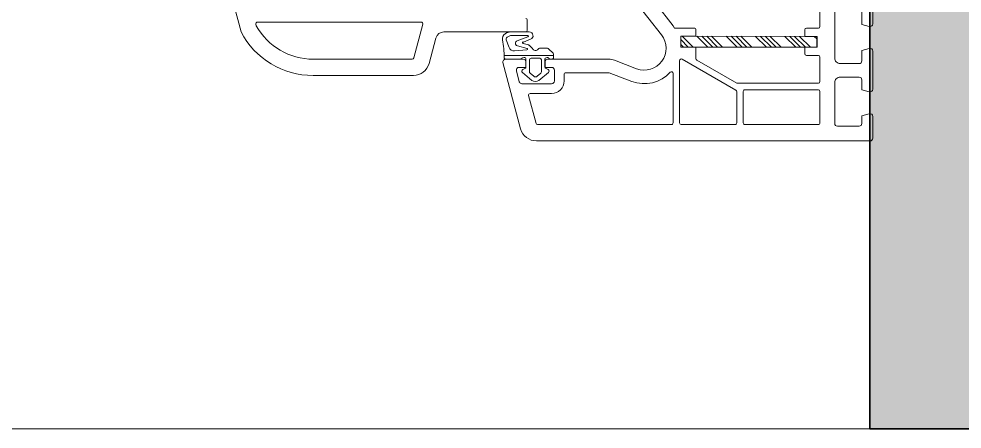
# Model space of a CAD drawing. Header units: millimetres. Extents: x 2258 to 5600, y 711 to 2563.
# Drawn here: x 3178.2 to 3184.9, y 2003.94 to 2006.85 of the extents above; entities that cross this region are included whole.
import ezdxf

# ---------------------------------------------------------------- set-up
doc = ezdxf.new("R2010")
doc.units = ezdxf.units.MM
for name, color, linetype, lineweight in [('PQI-A-IN-FURN', 39, 'Continuous', 13), ('PQI-A-WIN', 140, 'Continuous', 13), ('PQI-ST-COLM', 34, 'Continuous', 40)]:
    doc.layers.add(name, color=color, linetype=linetype, lineweight=lineweight)

# ---------------------------------------------------------------- blocks, each defined once
blk = doc.blocks.new('*X45')
for p, q in [((10.30352451880753, 18.73912722821214), (10.76437846124361, 19.19998117064821)), ((11.45845213388517, 17.19998117064824), (13.45845213388514, 19.19998117064821)), ((12.35647813388513, 17.19998117064824), (14.3564781338851, 19.19998117064821)), ((13.2545041338852, 17.19998117064824), (15.25450413388518, 19.19998117064821)), ((14.15253213388516, 17.19998117064824), (16.15253213388513, 19.19998117064821)), ((16.84660580652664, 17.19998117064821), (18.84660580652661, 19.19998117064818)), ((17.74463180652659, 17.19998117064821), (19.74463180652657, 19.19998117064818)), ((18.64265780652667, 17.19998117064821), (20.64265780652664, 19.19998117064818)), ((19.54068580652662, 17.19998117064821), (21.5406858065266, 19.19998117064818)), ((22.23475947916816, 17.19998117064824), (24.23475947916813, 19.19998117064821)), ((23.13278547916812, 17.19998117064824), (25.13278547916809, 19.19998117064821)), ((24.03081147916819, 17.19998117064824), (26.03081147916816, 19.19998117064821)), ((24.92883947916815, 17.19998117064824), (26.92883947916812, 19.19998117064821)), ((27.62291315180963, 17.19998117064824), (29.6229131518096, 19.19998117064824)), ((28.52093915180957, 17.19998117064824), (30.52093915180956, 19.19998117064824)), ((29.41896515180967, 17.19998117064824), (31.41896515180963, 19.19998117064824)), ((30.31699315180961, 17.19998117064824), (32.31699315180958, 19.19998117064824)), ((33.01106682445115, 17.19998117064824), (35.01106682445112, 19.19998117064821)), ((33.90909282445111, 17.19998117064824), (35.30352356513325, 18.59441191133038)), ((34.80711882445118, 17.19998117064824), (35.30352356513322, 17.69638591133028))]:
    blk.add_line(p, q)
blk = doc.blocks.new('PRJ_INSERT_54_593613279164', base_point=(8.881784197001252e-15, -8.881784197001252e-16))
blk.add_line((4.008078502913222, 0.7015572627653923), (-5.082137145999006, 0.7015447420383105))
for points in [[(0.5980307430605163, -1.917579487461598), (0.106253688504518, -1.656625322945092, -0.2775501483931128), (-2.532696274926138e-16, -1.479957190332014), (-2.237793284010081e-16, 0, -0.4537526242641983), (0.3398076201840396, 0.2973471933200025), (0.6100213742227064, 0.2611720864720999), (1.042437829558313, 0.01149901148442201), (3.710274358402264, 0.01134541035774284, 0.4227629273518251), (4.010165112804111, 0.320057176709134, -0.05483647592727152), (4.303823118820558, 3.532424224166802, 0.3319211071679828), (3.845955810543964, 4.662804514641348, 0.1614346972429613), (2.779686889645514, 5.001498133415765), (-0.6049490356474414, 5.001498133415764, 0.8315411525140167), (-0.8560362243681455, 3.648079783196039), (0.4316262817353702, 3.153275400871819, -1.190626430510805), (0.503488496439497, 2.88506940612011), (-0.4655004301875271, 2.625441762988365, 0.1296938749465612), (-0.5983473197203246, 2.549425338780541), (-1.20320037842088, 1.95383349108178, -0.6014879446624485), (-2.236571083833349, 1.864532395719669, 0.2544989197955225), (-2.488499425651866, 2.001640413975412), (-3.957449179689696, 2.001624018348985, 0.198909466611881), (-4.169577865607146, 1.913756052723636), (-4.99426918035497, 1.089064737975816, 0.1989123673796582), (-5.082137145999006, 0.8769327036198482), (-5.082137145999004, 0.3112281275693167, 0.4142135623730955), (-4.782330741885233, 0.01142172345554715), (-4.522599543124662, 0.01142172345554737), (-4.093796888527556, 0.2589747010733832, -0.1656801520669623), (-3.903966982709747, 0.2965060038818006), (-3.740147452957409, 0.2745578532527242, -0.375721369685827), (-3.479984788897567, -0.02278536033250411), (-3.479984788897565, -1.479957190332013, -0.2775501483931143), (-3.586238477402084, -1.65662532294509), (-4.078015531958083, -1.917579487461597, 0.5319777725554453), (-4.130232628896758, -2.412394783298078), (-2.393213548663189, -3.887433140998297, 0.363945910752088), (-1.107630052569438, -3.887433140998297), (0.6502478399991929, -2.41239478329808, 0.5319777725554476)], [(-0.2680883789091604, 4.378243357414789, 0.9999999999999986), (-0.3194380188017389, 4.087288767571038), (1.612600442385188, 3.38408464420482, -0.7332383087249624), (1.570990037036942, 2.431272729874328), (-0.191805890994261, 1.958971851091358, 0.9176289392038998), (-0.1904933190871827, 1.719282615234464), (2.094986877438495, 1.535178095573968, 0.3353238355422945), (3.116654357907246, 2.17539110826928), (3.622162780758808, 3.527220637077873, 0.3557455022548545), (3.436031043195058, 4.031149930478548), (2.96753527666759, 4.307800217017945, 0.1340649279655952), (2.713463470503881, 4.377261227260397)], [(-2.73261936180175, -2.558092156067455), (-2.061202087405254, -3.121408551459724, 0.3639549067525167), (-1.41847137451463, -3.121408551459724), (-0.7470235825400102, -2.558066551942032, 0.2217106168363309), (-0.6398458862333791, -2.328241489778695), (-0.6398458862333795, -0.1161137516550361, 0.4139911672486105), (-0.939864196780254, 0.1838740413137134), (-2.53980926513963, 0.1838740413137141, 0.4141569862246464), (-2.839797058108379, -0.1161137516550361), (-2.839797058108379, -2.328267093904119, 0.2217106168363308)]]:
    blk.add_lwpolyline(points, format="xyb", close=True)
blk = doc.blocks.new('w2')
at = {"ltscale": 1000}
for points in [[(-1700.000000000007, 16.53588867181679), (-1700.000000000015, 25.5003132999409, -0.4929517128660395), (-1699.370902064053, 25.98303540657798), (-1697.999999931359, 25.61570739741728), (-1697.999999931351, 23.30000305171416, 0.4143120868180035)], [(-1692.999992301964, 23.30039998669236), (-1692.99999230195, 31.7995654434344, 0.4143369658318687), (-1694.000413698297, 32.79998683925078), (-1697.499999931359, 32.79998683923623, 0.4144742986754296), (-1697.999999931359, 32.29998683925078), (-1697.999999931344, 30.38429260248085), (-1699.370865976249, 30.01695900122286, -0.4929654584300433), (-1700, 30.49968316454033), (-1700.000000000015, 37.50031398043211, -0.4929506969181903), (-1699.370888910591, 37.98303092847345), (-1697.999999931351, 37.61570644374297), (-1697.999999931359, 35.79998683925078, 0.414434189985133), (-1697.499999931351, 35.29998683923623), (-1694.000413698333, 35.29998683923623, 0.4143369660113899), (-1692.999992301964, 36.30040823562013), (-1692.999992301964, 43.79998731608794, 0.414098729429669), (-1693.499992301957, 44.29998731607338), (-1697.499999931351, 44.29998731607338, 0.4144742986754274), (-1697.999999931351, 43.79998731607338), (-1697.999999931351, 42.38427686686919), (-1699.370894417138, 42.0169509066618, -0.4929566355553249), (-1700.000000000007, 42.49967888073297), (-1700, 46.50043561836355, -0.4139490408238861), (-1699.50045141716, 46.99998422234785), (-1638.169678619401, 46.99998422234785, -0.3394264675312374), (-1635.271847656273, 44.77644300454995), (-1632.017086914078, 32.62939357751748, -0.4929616572134017), (-1632.499997070336, 31.9999842223624), (-1635.750373871408, 31.99998422234785, -0.4139952617277666), (-1636.250000885033, 32.49961548180727), (-1636.250000885033, 33.49998378749297), (-1634.972531250023, 33.49998378747841, 0.4932336255559439), (-1634.489621093773, 34.12939357753203), (-1635.025509765648, 36.12939357753203, 0.3395687924446906), (-1635.508419921898, 36.49998378749297), (-1640.97253506472, 36.49998378747841, 0.4141755960151686), (-1641.472535064713, 35.99998378749297), (-1641.472535064706, 33.99998378749297, 0.4141285049199961), (-1640.97253506472, 33.49998378747841), (-1639.750000885033, 33.49998378749297), (-1639.750000885033, 32.49998378749297, -0.414056115906826), (-1640.250000885033, 31.9999842223624), (-1651.449480825395, 31.9999842223624, -0.0909918661098243), (-1652.514627428347, 32.19544056011364), (-1656.579834869401, 33.73937892909453, 0.7590235082492592), (-1661.152092865013, 27.53735351558134), (-1656.135973421042, 21.11704777661362, -0.1673432765406308)], [(-1690.300041130089, 18.89999389644072), (-1690.300041130089, 25.99999999994179, -0.4141963976965044), (-1689.999992301964, 26.3000030516996), (-1687.800041130082, 26.30000305171416, 0.4140292785832155), (-1687.499992301964, 26.59999084468291), (-1687.499992301957, 27.80000305171416), (-1689.800041130089, 27.8000030516996), (-1689.800041130089, 29.8000030516996), (-1687.499992301957, 29.80000305171416), (-1687.499992301957, 30.99999904626748, 0.4139702998837983), (-1687.800041130075, 31.29998683925078), (-1689.999992301957, 31.29998683923623, -0.4142030266674119), (-1690.300041130089, 31.59998989100859), (-1690.300041130089, 36.09998989099404, -0.4142044984145784), (-1689.999992301957, 36.39999294275185), (-1674.999993255638, 36.39999294275185), (-1667.650017669694, 32.1564626693289, -0.2674938169305716), (-1667.499993255638, 31.89665126796172), (-1667.499993255631, 29.8000030516996), (-1664.697014740006, 29.8000030516996), (-1664.697014740006, 27.8000030516996), (-1667.499993255631, 27.8000030516996), (-1667.499993255631, 26.59999084466835, 0.4145345493896562), (-1667.200066497826, 26.3000030516996), (-1663.584404876718, 26.3000030516996), (-1663.279778411881, 25.87506103511259), (-1660.034295013436, 21.72108459468291, -0.354189481859604)], [(-1636.199948811933, 24.49998422234785, -0.4140409468384528), (-1636.499997640065, 24.79997201533115), (-1636.499997640065, 26.69998117059004, -0.4140448457666134), (-1636.199948811933, 26.9999842223624), (-1621.151006246029, 26.99998422234785, 0.3394437501624551), (-1619.70203163664, 28.11175532908237), (-1618.45215370696, 32.7764432010008, -0.3394672609067224), (-1615.554448628835, 34.99998422234785), (-1597.134154820844, 34.9999842223624, -0.2781724977727638), (-1583.867553019933, 26.99998422234785), (-1580.016967030286, 12.62939496607578, -0.4929951445111693)]]:
    blk.add_lwpolyline(points, format="xyb", dxfattribs=at)
for points in [[(-1676.499993255638, 43.99998426431557, -0.414446558721607), (-1676.200066497819, 43.69999647134682), (-1676.200066497819, 37.8999929427664, -0.414396574859442), (-1676.499993255638, 37.59998989099404), (-1689.999992301964, 37.59998989100859, -0.4142093281120125), (-1690.300041130082, 37.89999294275185), (-1690.300041130082, 43.69999647136137, -0.4142593434475252), (-1689.99999230195, 43.99998426431557)], [(-1674.700066497826, 43.99998426433012), (-1664.800042083756, 43.99998426431557, -0.4140292785832238), (-1664.499993255638, 43.69999647136137), (-1664.499993255638, 32.2430715560331, -0.5772022970934038), (-1664.950066497819, 31.98326015466591), (-1674.850090911874, 37.69903469079873, -0.2684604651901341), (-1674.999993255638, 37.9588308333914), (-1674.999993255638, 43.69999647134682, -0.4145345493896796)], [(-1637.033326080338, 38.29998683923623), (-1640.972535064713, 38.29998683923623, 0.4141832879205136), (-1643.272583892838, 35.99998378749297), (-1643.272583892845, 34.79998683923623, -0.4143884253417623), (-1643.572510650643, 34.49998378747841), (-1651.541260650643, 34.49998378749297), (-1655.692261627206, 36.07649135583779, 0.3063415867877205), (-1662.779534271263, 34.40534877772734, -0.6831059618960073), (-1663.300042083756, 34.6086721419706), (-1663.300042083763, 43.69999647134682, -0.4142593434475034), (-1662.999993255638, 43.99998426431557), (-1638.399903228776, 43.99998426431557, -0.3394569931497191), (-1638.110108306901, 43.77763319011137), (-1636.743531158456, 38.67764186854765, -0.492823379006765)], [(-1586.592284226819, 25.57762094109785, -0.4928325950843962), (-1586.882079148694, 25.19998117059004), (-1616.985478902279, 25.19998117059004, -0.4933718391203623), (-1617.275273824147, 25.57762094109785), (-1615.614018941342, 31.77761812775861, -0.3394535210435738), (-1615.324224019452, 31.99998446076643), (-1597.134154820844, 31.99998446076643, -0.2710460681531134), (-1586.673216844014, 25.87962289422285)]]:
    blk.add_lwpolyline(points, format="xyb", close=True, dxfattribs=at)
blk.add_lwpolyline([(-1664.697014740006, 29.8000030516996), (-1664.697014740006, 27.8000030516996), (-1689.697013786332, 27.80000305171416), (-1689.697013786332, 29.8000030516996)], close=True, dxfattribs=at)
at = {"ltscale": 1000, "extrusion": (0, 0, -1), "zscale": -1, "rotation": 180}
for name, p in [('PRJ_INSERT_54_593613279164', (1636.249535223105, 31.99998422234785)), ('*X45', (1700.000538305132, 46.99998422234785))]:
    blk.add_blockref(name, p, dxfattribs=at)

msp = doc.modelspace()

# ---------------------------------------------------------------- hatches: boundary and pattern name
at = {"layer": 'PQI-A-IN-FURN', "true_color": 0x000000}
h = msp.add_hatch(color=18, dxfattribs=at)
h.dxf.hatch_style = 1
h.paths.add_polyline_path([(3008.617004721898, 2003.936958205811), (3008.617004719259, 2011.663351082714), (2982.540428735545, 2011.663351073862), (2982.540428738183, 2003.936958196967)])
h.paths.add_polyline_path([(3038.556658250314, 2003.938629557107), (3042.419973530899, 2003.938443846149), (3042.419973528273, 2011.663351093959), (3016.35353801201, 2011.663342424692), (3016.353538014623, 2003.939083339442), (3020.215671400041, 2003.939083243678), (3038.556658195544, 2003.937327949698)])
h.paths.add_polyline_path([(3016.35247496628, 2003.939083339468), (3016.352476403117, 2061.887215522258), (3008.626083522202, 2061.887030104366), (3008.626082085377, 2003.939083531049)])
h.paths.add_polyline_path([(3016.343033971741, 2061.887215295658), (3016.343033944537, 2141.080431763881), (3044.351200156463, 2141.080431773314), (3044.351571568415, 2144.943628211569), (2967.978061979027, 2144.943628185878), (2967.978061977726, 2148.805746002844), (2964.114865539369, 2148.805931708093), (2964.114865540674, 2144.943628184568), (2941.989714211817, 2144.942529238471), (2941.989714213109, 2141.079332800216), (2947.772032158455, 2141.079428159564), (2947.77176792452, 2040.638727899404), (2951.634964362677, 2040.63872790086), (2951.635228596982, 2141.079491869635), (3008.627573006046, 2141.080431761338), (3008.627573126493, 2061.887030140113)])
h.paths.add_polyline_path([(3058.319623160659, 2183.579844511567), (3058.319623158023, 2191.306237388106), (3006.175488612129, 2191.301959374928), (3006.175488614799, 2183.575566498408)])
h.paths.add_polyline_path([(3162.990799394891, 2183.576731217677), (3162.990799392259, 2191.303124094143), (3058.32863973273, 2191.303124058451), (3058.328639735395, 2183.576731181995), (3082.092746302896, 2183.576731190097), (3082.092746287872, 2183.576731202027), (3099.085044123056, 2183.576731202027), (3114.257372169497, 2183.576731202027), (3117.085044123056, 2183.576731202027)])
h.paths.add_polyline_path([(3215.153394741625, 2183.577727485493), (3215.153394738962, 2191.304120361959), (3163.000242822503, 2191.304077249302), (3163.000242825168, 2183.577684372836)])
h.paths.add_polyline_path([(3215.154883775118, 2100.516869231332), (3215.154883729319, 2183.575650652566), (3207.428490870599, 2183.575650649911), (3207.428490898654, 2100.516869228695)])
h.paths.add_polyline_path([(3215.153394846295, 2003.939031685777), (3215.153394807581, 2034.844603191448), (3207.427001057677, 2034.844603157567), (3207.427001086762, 2011.665454112395), (3184.247823330867, 2011.665454107578), (3184.247823340529, 2003.939031647047)])

# ---------------------------------------------------------------- linework, layer by layer
at = {"layer": 'PQI-A-IN-FURN'}
msp.add_lwpolyline([(2519.387334470492, 2003.936677948378), (2687.392220573427, 2003.936678004859), (2687.392220596155, 1936.331020662701), (2825.115173618859, 1936.331020708979), (2825.115174274238, 2003.93695844689), (3215.153394846295, 2003.939031685777), (3215.154883787693, 2021.321342540499), (3282.760821453121, 2021.321342563169), (3282.76082141709, 2128.525043723899), (3215.154883759675, 2128.525043701176), (3215.153394738962, 2191.304120361959), (2920.332035977699, 2191.329024997246), (2920.33203592365, 2349.656781778308), (2789.164249934938, 2349.663087061168), (2748.720983237825, 2382.350424989174), (2697.185808863005, 2320.698296125242), (2631.8917600328, 2375.104564393031)], dxfattribs=at)
at = {"layer": 'PQI-ST-COLM', "color": 0, "lineweight": 35}
msp.add_lwpolyline([(3215.153394846295, 2003.939031685777), (3184.247823340529, 2003.939031647047), (3184.247823330867, 2011.665454107578), (3207.427001086762, 2011.665454112395), (3207.427001057677, 2034.844603157567), (3215.153394807581, 2034.844603191448), (3215.153394846295, 2003.939031685777)], dxfattribs=at)

# ---------------------------------------------------------------- block references
at = {"layer": 'PQI-A-WIN', "ltscale": 1000, "xscale": 0.03863196438221001, "yscale": 0.03863196438221001, "zscale": 0.03863196438221001, "rotation": 179.997245771198}
msp.add_blockref('w2', (3118.594660813189, 2007.800153739504), dxfattribs=at)

doc.saveas('drawing.dxf')
